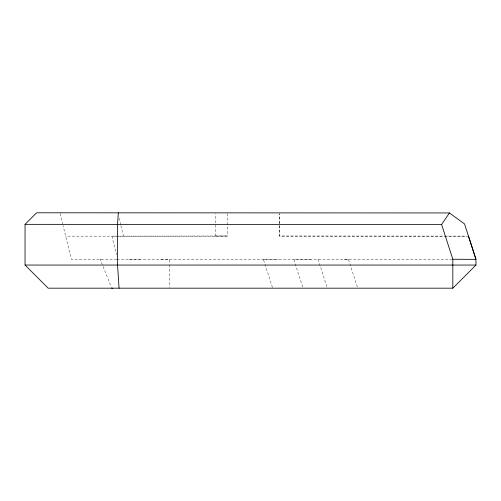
<?xml version="1.0" encoding="UTF-8"?>
<svg xmlns="http://www.w3.org/2000/svg" width="501" height="501" viewBox="0 0 501 501"><rect width="100%" height="100%" fill="white"/><g stroke="black" fill="none" stroke-linecap="round" stroke-linejoin="round"><path stroke-width="0.38" stroke-dasharray="2.5 1.88" d="M215.818 236.146L215.825 213.639M227.385 213.639L227.379 236.146L65.662 236.153M272.456 287.436L263.376 259.274L278.562 259.286M310.896 259.274L293.749 259.286L302.829 287.442M344.319 259.274L348.389 259.274L357.476 287.436M215.818 236.002L227.379 236.002L111.905 236.153L116.457 254.802M468.491 236.153L279.414 236.146L279.401 213.658L279.401 236.002L444.268 236.128M116.802 259.28L71.299 259.28L63.088 225.613M116.977 259.299L451.764 259.343M101.189 259.299L100.206 259.299L111.479 287.486M129.108 259.299L140.668 259.305M161.109 259.305L169.57 259.305L169.57 263.989M445.051 236.128L466.926 236.146M347.35 259.267L348.389 259.274M263.376 259.274L264.409 259.274M318.016 259.267L327.103 287.442M119.063 218.098L120.716 224.868M120.898 225.619L123.471 236.153M60.151 213.558L62.907 224.855M169.57 264.772L169.57 287.43"/><path stroke-width="0.75" d="M452.829 288.181L452.829 259.267L441.613 224.504L449.447 212.95L464.552 223.953L475.95 259.28L475.944 265.06L452.829 288.181L48.177 288.181L25.056 265.06L25.05 224.348L36.617 212.793L449.447 212.95M118.305 212.825L117.547 224.385L117.547 265.06L119.063 288.181M25.05 224.348L441.613 224.504M452.829 259.267L475.95 259.355L468.491 236.146M25.056 265.06L475.95 265.054M111.767 288.207L112.75 288.207"/></g></svg>
